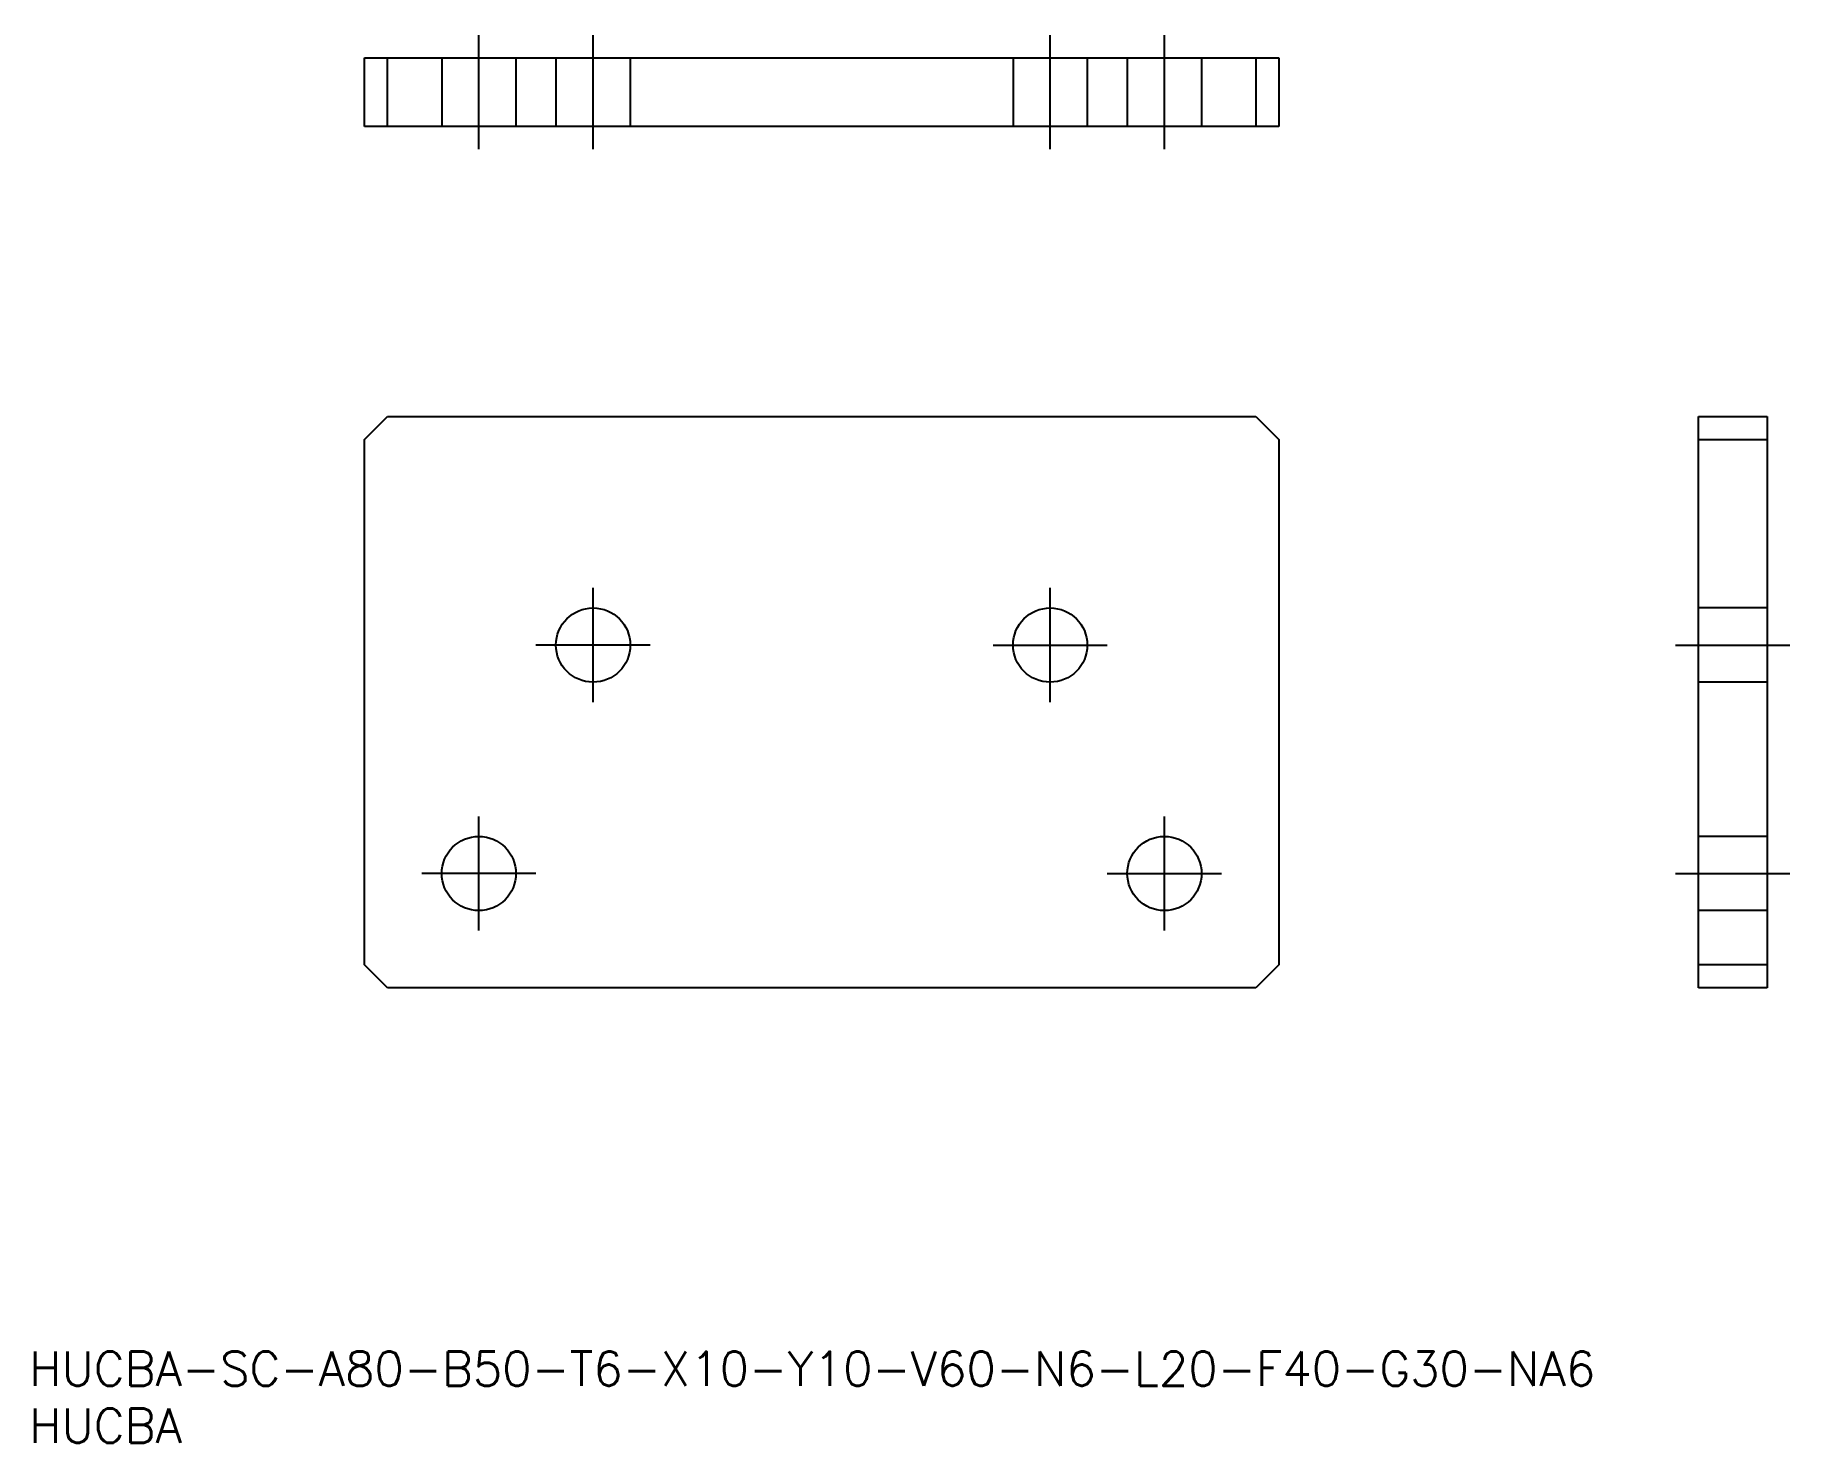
# Model space of a CAD drawing. Extents: x 1 to 154, y 0 to 123.
import ezdxf

# ---------------------------------------------------------------- set-up
doc = ezdxf.new("R2010")
doc.units = 0
doc.linetypes.add('CENTER', pattern=[50.8, 31.75, -6.35, 6.35, -6.35])
doc.linetypes.add('DASHED', pattern=[19.05, 12.7, -6.35])
doc.layers.get('0').update_dxf_attribs({"linetype": 'CONTINUOUS'})
doc.layers.add('CENTER', color=1, linetype='CENTER')
doc.styles.get("Standard").update_dxf_attribs({"font": 'txt.shx', "height": 3, "bigfont": 'bigfont.shx'})

# ---------------------------------------------------------------- blocks, each defined once
blk = doc.blocks.new('*U1')
at = {"color": 7, "linetype": 'CONTINUOUS'}
blk.add_text('HUCBA-SC-A80-B50-T6-X10-Y10-V60-N6-L20-F40-G30-NA6', height=3, dxfattribs=at).set_placement((0, 5))
blk = doc.blocks.new('*U2')
at = {"color": 7, "linetype": 'CONTINUOUS'}
blk.add_text('HUCBA', height=3, dxfattribs=at).set_placement((0, 0))

msp = doc.modelspace()

# ---------------------------------------------------------------- linework, layer by layer
at = {"color": 7, "linetype": 'CONTINUOUS'}
for p, q in [((29.352956, 121.244844), (109.352956, 121.244844)), ((29.352956, 115.244844), (29.352956, 121.244844)), ((31.352956, 115.244844), (31.352956, 121.244844)), ((107.352956, 121.244844), (107.352956, 115.244844)), ((109.352956, 121.244844), (109.352956, 115.244844)), ((109.352956, 115.244844), (29.352956, 115.244844)), ((29.352956, 87.846475), (31.352956, 89.846475)), ((31.352956, 89.846475), (107.352956, 89.846475)), ((107.352956, 89.846475), (109.352956, 87.846475)), ((146.095241, 89.846475), (152.095241, 89.846475)), ((146.095241, 39.846475), (146.095241, 89.846475)), ((152.095241, 89.846475), (152.095241, 39.846475)), ((29.352956, 41.846475), (29.352956, 87.846475)), ((109.352956, 87.846475), (109.352956, 41.846475)), ((146.095241, 87.846475), (152.095241, 87.846475)), ((31.352956, 39.846475), (29.352956, 41.846475)), ((109.352956, 41.846475), (107.352956, 39.846475)), ((152.095241, 41.846475), (146.095241, 41.846475)), ((107.352956, 39.846475), (31.352956, 39.846475)), ((152.095241, 39.846475), (146.095241, 39.846475))]:
    msp.add_line(p, q, dxfattribs=at)
at = {"color": 3, "linetype": 'DASHED'}
for p, q in [((36.102956, 121.244844), (36.102956, 115.244844)), ((42.602956, 121.244844), (42.602956, 115.244844)), ((46.102956, 121.244844), (46.102956, 115.244844)), ((52.602956, 121.244844), (52.602956, 115.244844)), ((86.102956, 121.244844), (86.102956, 115.244844)), ((92.602956, 121.244844), (92.602956, 115.244844)), ((96.102956, 121.244844), (96.102956, 115.244844)), ((102.602956, 121.244844), (102.602956, 115.244844)), ((152.095241, 73.096475), (146.095241, 73.096475)), ((152.095241, 66.596475), (146.095241, 66.596475)), ((152.095241, 53.096475), (146.095241, 53.096475)), ((152.095241, 46.596475), (146.095241, 46.596475))]:
    msp.add_line(p, q, dxfattribs=at)
at = {"color": 7, "linetype": 'CONTINUOUS'}
for centre in [(49.352956, 69.846475), (89.352956, 69.846475), (39.352956, 49.846475), (99.352956, 49.846475)]:
    msp.add_circle(centre, 3.25, dxfattribs=at)
at = {"layer": 'CENTER', "color": 1, "linetype": 'CENTER'}
for p, q in [((39.352956, 113.244844), (39.352956, 123.244844)), ((49.352956, 113.244844), (49.352956, 123.244844)), ((89.352956, 113.244844), (89.352956, 123.244844)), ((99.352956, 113.244844), (99.352956, 123.244844)), ((49.352956, 64.846475), (49.352956, 74.846475)), ((89.352956, 64.846475), (89.352956, 74.846475)), ((54.352956, 69.846475), (44.352956, 69.846475)), ((84.352956, 69.846475), (94.352956, 69.846475)), ((144.095241, 69.846475), (154.095241, 69.846475)), ((39.352956, 44.846475), (39.352956, 54.846475)), ((99.352956, 44.846475), (99.352956, 54.846475)), ((44.352956, 49.846475), (34.352956, 49.846475)), ((94.352956, 49.846475), (104.352956, 49.846475)), ((144.095241, 49.846475), (154.095241, 49.846475))]:
    msp.add_line(p, q, dxfattribs=at)

# ---------------------------------------------------------------- block references
at = {"color": 7, "linetype": 'CONTINUOUS'}
for name in ['*U1', '*U2']:
    msp.add_blockref(name, (0, 0), dxfattribs=at)

doc.saveas('drawing.dxf')
